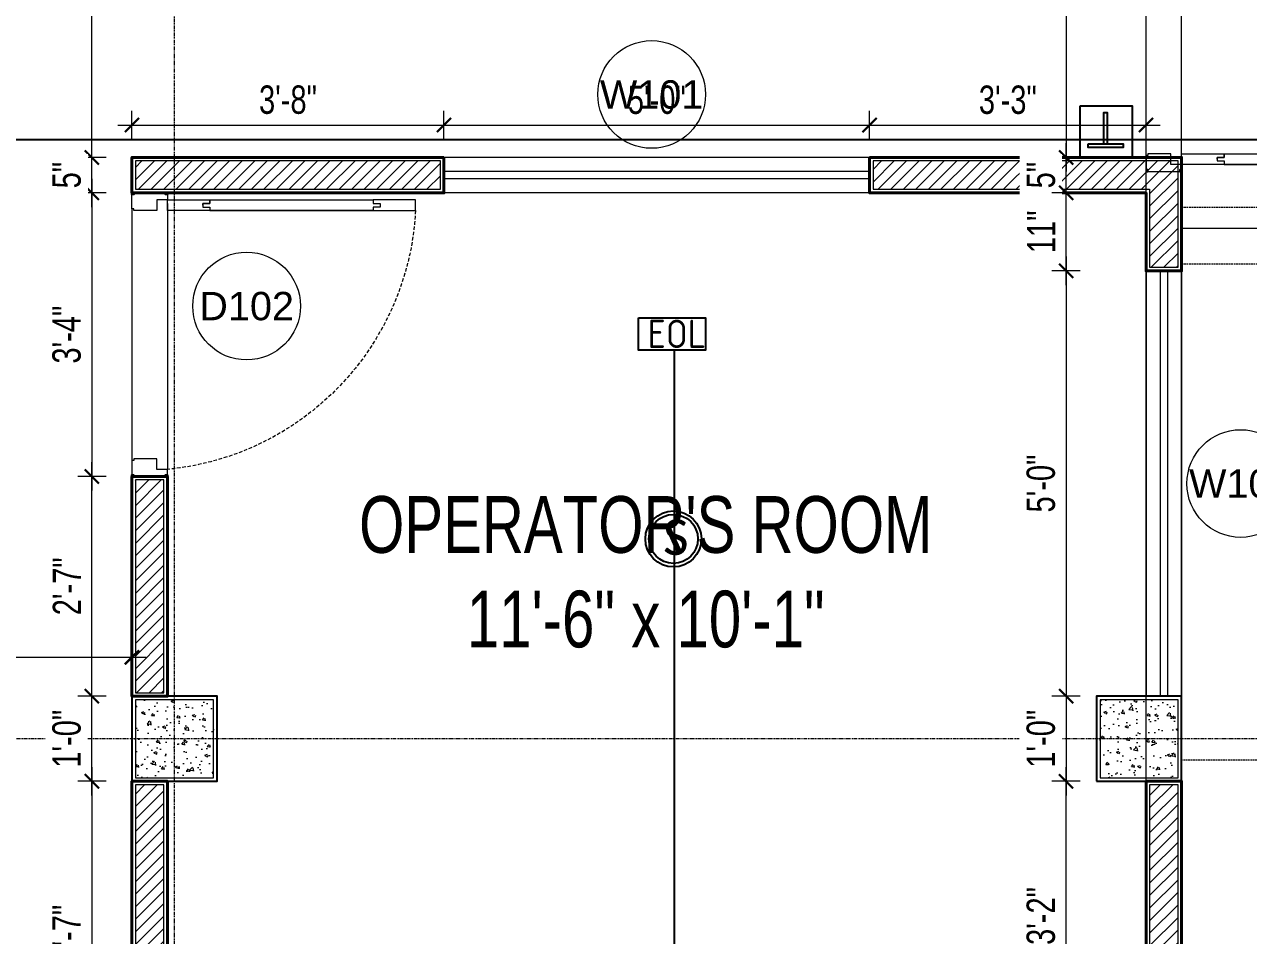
# Model space of a CAD drawing. Header units: inches. Extents: x 735 to 7643, y 526 to 1733.
# Drawn here: x 6906.1 to 7078.7, y 1105.3 to 1233.8 of the extents above; entities that cross this region are included whole.
import ezdxf
from ezdxf.enums import TextEntityAlignment as Align

# ---------------------------------------------------------------- set-up
doc = ezdxf.new("R2010")
doc.units = ezdxf.units.IN
doc.header["$MEASUREMENT"] = 0
for name, pattern in [('DASH', [0.35, 0.25, -0.1]), ('DASHED', [0.75, 0.5, -0.25]), ('PHANTOMX2', [5, 2.5, -0.5, 0.5, -0.5, 0.5, -0.5])]:
    doc.linetypes.add(name, pattern=pattern)
for name, color, linetype in [('COLLUM', 1, 'Continuous'), ('FREE-TEXT', 7, 'Continuous'), ('manual pull station', 1, 'Continuous'), ('smoke detector', 1, 'Continuous'), ('zone wiring', 5, 'Continuous')]:
    doc.layers.add(name, color=color, linetype=linetype)
for name, color, linetype, lineweight in [('dim-8', 18, 'Continuous', 15), ('Dimension', 22, 'Continuous', 13), ('DOOR', 115, 'Continuous', 15), ('Glass', 5, 'Continuous', 9), ('grid', 9, 'Continuous', 13), ('HACTH', 8, 'Continuous', 9), ('I-DOOR-IDEN-N', 7, 'Continuous', 15), ('Parapet', 6, 'Continuous', 15), ('Plaster Line', 5, 'Continuous', 15), ('Stair', 86, 'Continuous', 18), ('Sunshed', 5, 'Continuous', 15), ('wall 05', 3, 'Continuous', 40), ('WINDOW', 140, 'Continuous', 9)]:
    doc.layers.add(name, color=color, linetype=linetype, lineweight=lineweight)
doc.styles.add('Arial', font='arial.ttf')
doc.styles.get("Standard").update_dxf_attribs({"font": 'isocp3.shx'})
doc.styles.add('Swiss721', font='swisscl.ttf')
doc.dimstyles.new('DIM08', dxfattribs={"dimtxt": 8, "dimasz": 4, "dimexe": 4, "dimexo": 0, "dimgap": 3, "dimtad": 1, "dimdec": 1, "dimzin": 3, "dimdsep": 46, "dimlunit": 4, "dimtxsty": 'Swiss721', "dimblk": 'ARCHTICK', "dimcen": 0, "dimdle": 4, "dimclrd": 256, "dimclre": 256, "dimclrt": 256, "dimadec": 0, "dimazin": 0, "dimtfac": 1, "dimtdec": 1, "dimtofl": 0, "dimtmove": 0, "dimatfit": 3, "dimldrblk": 'ARCHTICK', "dimfxl": 4, "dimfxlon": 1, "dimtfill": 1, "dimtolj": 1, "dimtzin": 0, "dimlwd": 9, "dimlwe": 9, "dimarcsym": 0})
doc.dimstyles.get("Standard").update_dxf_attribs({"dimtxt": 2, "dimasz": 3, "dimexe": 2, "dimexo": 2, "dimgap": 1, "dimtad": 0, "dimtih": 1, "dimtoh": 1, "dimdec": 1, "dimzin": 0, "dimdsep": 46, "dimtxsty": 'Standard', "dimcen": 0, "dimclrd": 256, "dimclre": 256, "dimclrt": 256, "dimadec": 1, "dimazin": 0, "dimtfac": 1, "dimtdec": 1, "dimtofl": 0, "dimtmove": 0, "dimatfit": 3, "dimfxl": 1, "dimtolj": 1, "dimtzin": 0, "dimlwd": -1, "dimlwe": -1, "dimarcsym": 0})
pattern_1 = [(45, (-133166.8189, -170516.1327), (-0.8838834765, 0.8838834765), [])]

# ---------------------------------------------------------------- blocks, each defined once
blk = doc.blocks.new('A$C0AFB10A6')
at = {"layer": 'Defpoints'}
for points in [[(0.25, 72), (0.25, 71.75), (0, 71.75), (0, 72)], [(5, 72), (5, 71.75), (4.75, 71.75), (4.75, 72)], [(0.25, 0), (0.25, 0.25), (0, 0.25), (0, 0)], [(5, 0), (5, 0.25), (4.75, 0.25), (4.75, 0)]]:
    blk.add_lwpolyline(points, close=True, dxfattribs=at)
at = {"layer": 'DOOR'}
for points in [[(5, 71), (3.5, 71), (3.5, 69.5), (0.25, 69.5), (0.25, 69.75), (0, 69.75), (0, 71.75), (0.25, 71.75), (0.25, 72), (4.75, 72), (4.75, 71.75), (5, 71.75), (5, 71)], [(10, 70.25), (10, 70), (11, 70), (11, 69.5), (5, 69.5), (5, 71), (11, 71), (11, 70.5), (10, 70.5), (10, 70.25), (10, 70.5), (11, 70.5), (11, 71), (32, 71), (32, 70.5), (33, 70.5), (33, 70), (32, 70), (32, 69.5), (11, 69.5), (40, 69.5), (40, 70), (35.99, 70.5), (35.99, 71), (32, 71)], [(5, 1), (3.5, 1), (3.5, 2.5), (0.25, 2.5), (0.25, 2.25), (0, 2.25), (0, 0.25), (0.25, 0.25), (0.25, 0), (4.75, 0), (4.75, 0.25), (5, 0.25), (5, 1)], [(10, 1.75), (10, 1.5), (11, 1.5), (11, 1), (5, 1), (5, 2.5), (11, 2.5), (11, 2), (10, 2), (10, 1.75), (10, 2), (11, 2), (11, 2.5), (32, 2.5), (32, 2), (33, 2), (33, 1.5), (32, 1.5), (32, 1), (11, 1), (40, 1), (40, 1.5), (35.99, 2), (35.99, 2.5), (32, 2.5)]]:
    blk.add_lwpolyline(points, dxfattribs=at)
at = {"layer": 'DOOR', "linetype": 'DASHED', "lineweight": 0}
for centre, start, end in [((4.98, 71.06), 270.038, 357.4531), ((4.98, 0.94), 2.5469, 89.962)]:
    blk.add_arc(centre, 35.06, start, end, dxfattribs=at)
at = {"layer": 'HACTH', "lineweight": 0, "ltscale": 10}
for p, q in [((5, 1), (5, 71)), ((0, 1.03), (0, 69.75))]:
    blk.add_line(p, q, dxfattribs=at)
blk = doc.blocks.new('_ArchTick')
at = {"color": 0, "linetype": 'ByBlock', "const_width": 0.15}
blk.add_lwpolyline([(-0.5, -0.5), (0.5, 0.5)], dxfattribs=at)
blk = doc.blocks.new('*D293')
at = {"layer": 'Defpoints', "color": 0, "transparency": 16777216}
for p in [(7064.23, 1285.08), (7052.95, 1215.08), (7064.23, 1215.08)]:
    blk.add_point(p, dxfattribs=at)
at = {"layer": 'Dimension', "lineweight": 9, "transparency": 16777216}
for p, q in [((7052.95, 1287.08), (7052.95, 1213.08)), ((7054.95, 1285.08), (7050.95, 1285.08)), ((7054.95, 1215.08), (7050.95, 1215.08))]:
    blk.add_line(p, q, dxfattribs=at)
at = {"layer": 'Dimension', "lineweight": 9, "transparency": 16777216, "xscale": 2, "yscale": 2, "zscale": 2}
for p, rotation in [((7052.95, 1285.08), 90), ((7052.95, 1215.08), 270)]:
    blk.add_blockref('_ArchTick', p, dxfattribs=dict(at, rotation=rotation))
at = {"layer": 'Dimension', "transparency": 16777216, "insert": (7049.4, 1250.08), "char_height": 4, "attachment_point": 5, "rotation": 90, "style": 'Swiss721', "bg_fill": 3, "box_fill_scale": 1.25, "bg_fill_color": 256, "bg_fill_true_color": 13158600, "bg_fill_transparency": 0}
blk.add_mtext('\\A1;5\'-10"', dxfattribs=at)
blk = doc.blocks.new('*D294')
at = {"layer": 'Defpoints', "color": 0, "transparency": 16777216}
for p in [(7064.23, 1199.08), (7052.95, 1139.08), (7057.23, 1139.08)]:
    blk.add_point(p, dxfattribs=at)
at = {"layer": 'Dimension', "lineweight": 9, "transparency": 16777216}
for p, q in [((7052.95, 1201.08), (7052.95, 1137.08)), ((7054.95, 1199.08), (7050.95, 1199.08)), ((7054.95, 1139.08), (7050.95, 1139.08))]:
    blk.add_line(p, q, dxfattribs=at)
at = {"layer": 'Dimension', "lineweight": 9, "transparency": 16777216, "xscale": 2, "yscale": 2, "zscale": 2}
for p, rotation in [((7052.95, 1199.08), 90), ((7052.95, 1139.08), 270)]:
    blk.add_blockref('_ArchTick', p, dxfattribs=dict(at, rotation=rotation))
at = {"layer": 'Dimension', "transparency": 16777216, "insert": (7049.4, 1169.08), "char_height": 4, "attachment_point": 5, "rotation": 90, "style": 'Swiss721', "bg_fill": 3, "box_fill_scale": 1.25, "bg_fill_color": 256, "bg_fill_true_color": 13158600, "bg_fill_transparency": 0}
blk.add_mtext('\\A1;5\'-0"', dxfattribs=at)
blk = doc.blocks.new('*D295')
at = {"layer": 'Defpoints', "color": 0, "transparency": 16777216}
for p in [(7057.23, 1139.08), (7052.95, 1127.08), (7057.23, 1127.08)]:
    blk.add_point(p, dxfattribs=at)
at = {"layer": 'Dimension', "lineweight": 9, "transparency": 16777216}
for p, q in [((7052.95, 1141.08), (7052.95, 1125.08)), ((7054.95, 1139.08), (7050.95, 1139.08)), ((7054.95, 1127.08), (7050.95, 1127.08))]:
    blk.add_line(p, q, dxfattribs=at)
at = {"layer": 'Dimension', "lineweight": 9, "transparency": 16777216, "xscale": 2, "yscale": 2, "zscale": 2}
for p, rotation in [((7052.95, 1139.08), 90), ((7052.95, 1127.08), 270)]:
    blk.add_blockref('_ArchTick', p, dxfattribs=dict(at, rotation=rotation))
at = {"layer": 'Dimension', "transparency": 16777216, "insert": (7049.4, 1133.08), "char_height": 4, "attachment_point": 5, "rotation": 90, "style": 'Swiss721', "bg_fill": 3, "box_fill_scale": 1.25, "bg_fill_color": 256, "bg_fill_true_color": 13158600, "bg_fill_transparency": 0}
blk.add_mtext('\\A1;1\'-0"', dxfattribs=at)
blk = doc.blocks.new('*D304')
at = {"layer": 'Defpoints', "color": 0, "transparency": 16777216}
for p in [(6915.58, 1139.08), (6921.23, 1139.08), (6921.23, 1127.08)]:
    blk.add_point(p, dxfattribs=at)
at = {"layer": 'Dimension', "lineweight": 9, "transparency": 16777216}
for p, q in [((6915.58, 1125.08), (6915.58, 1141.08)), ((6917.58, 1139.08), (6913.58, 1139.08)), ((6917.58, 1127.08), (6913.58, 1127.08))]:
    blk.add_line(p, q, dxfattribs=at)
at = {"layer": 'Dimension', "lineweight": 9, "transparency": 16777216, "xscale": 2, "yscale": 2, "zscale": 2}
for p, rotation in [((6915.58, 1139.08), 90), ((6915.58, 1127.08), 270)]:
    blk.add_blockref('_ArchTick', p, dxfattribs=dict(at, rotation=rotation))
at = {"layer": 'Dimension', "transparency": 16777216, "insert": (6912.03, 1133.08), "char_height": 4, "attachment_point": 5, "rotation": 90, "style": 'Swiss721', "bg_fill": 3, "box_fill_scale": 1.25, "bg_fill_color": 256, "bg_fill_true_color": 13158600, "bg_fill_transparency": 0}
blk.add_mtext('\\A1;1\'-0"', dxfattribs=at)
blk = doc.blocks.new('*D305')
at = {"layer": 'Defpoints', "color": 0, "transparency": 16777216}
for p in [(6915.58, 1170.08), (6921.23, 1170.08), (6921.23, 1139.08)]:
    blk.add_point(p, dxfattribs=at)
at = {"layer": 'Dimension', "lineweight": 9, "transparency": 16777216}
for p, q in [((6915.58, 1137.08), (6915.58, 1172.08)), ((6917.58, 1170.08), (6913.58, 1170.08)), ((6917.58, 1139.08), (6913.58, 1139.08))]:
    blk.add_line(p, q, dxfattribs=at)
at = {"layer": 'Dimension', "lineweight": 9, "transparency": 16777216, "xscale": 2, "yscale": 2, "zscale": 2}
for p, rotation in [((6915.58, 1170.08), 90), ((6915.58, 1139.08), 270)]:
    blk.add_blockref('_ArchTick', p, dxfattribs=dict(at, rotation=rotation))
at = {"layer": 'Dimension', "transparency": 16777216, "insert": (6912.07, 1154.58), "char_height": 4, "attachment_point": 5, "rotation": 90, "style": 'Swiss721', "bg_fill": 3, "box_fill_scale": 1.25, "bg_fill_color": 256, "bg_fill_true_color": 13158600, "bg_fill_transparency": 0}
blk.add_mtext('\\A1;2\'-7"', dxfattribs=at)
blk = doc.blocks.new('*D306')
at = {"layer": 'Defpoints', "color": 0, "transparency": 16777216}
for p in [(6915.58, 1290.08), (6921.23, 1290.08), (6921.23, 1215.08)]:
    blk.add_point(p, dxfattribs=at)
at = {"layer": 'Dimension', "lineweight": 9, "transparency": 16777216}
for p, q in [((6915.58, 1213.08), (6915.58, 1292.08)), ((6917.58, 1290.08), (6913.58, 1290.08)), ((6917.58, 1215.08), (6913.58, 1215.08))]:
    blk.add_line(p, q, dxfattribs=at)
at = {"layer": 'Dimension', "lineweight": 9, "transparency": 16777216, "xscale": 2, "yscale": 2, "zscale": 2}
for p, rotation in [((6915.58, 1290.08), 90), ((6915.58, 1215.08), 270)]:
    blk.add_blockref('_ArchTick', p, dxfattribs=dict(at, rotation=rotation))
at = {"layer": 'Dimension', "transparency": 16777216, "insert": (6912.03, 1252.58), "char_height": 4, "attachment_point": 5, "rotation": 90, "style": 'Swiss721', "bg_fill": 3, "box_fill_scale": 1.25, "bg_fill_color": 256, "bg_fill_true_color": 13158600, "bg_fill_transparency": 0}
blk.add_mtext('\\A1;6\'-3"', dxfattribs=at)
blk = doc.blocks.new('A$C5AAA0143')
at = {"layer": 'Defpoints'}
for points in [[(-39.75, 5), (-40, 5), (-40, 4.75), (-39.75, 4.75)], [(0, 5), (-0.25, 5), (-0.25, 4.75), (0, 4.75)], [(-39.75, 0.25), (-40, 0.25), (-40, 0), (-39.75, 0)], [(0, 0.25), (-0.25, 0.25), (-0.25, 0), (0, 0)]]:
    blk.add_lwpolyline(points, close=True, dxfattribs=at)
at = {"layer": 'DOOR'}
for points in [[(-1.75, 10), (-2, 10), (-2, 11), (-2.5, 11), (-2.5, 5), (-1, 5), (-1, 11), (-1.5, 11), (-1.5, 10), (-1.75, 10), (-1.5, 10), (-1.5, 11), (-1, 11), (-1, 33.99), (-1.5, 33.99), (-1.5, 34.99), (-2, 34.99), (-2, 33.99), (-2.5, 33.99), (-2.5, 11), (-2.5, 39.99), (-1, 39.99), (-1, 33.99)], [(-39, 5), (-39, 3.5), (-37.5, 3.5), (-37.5, 0.25), (-37.75, 0.25), (-37.75, 0), (-39.75, 0), (-39.75, 0.25), (-40, 0.25), (-40, 4.75), (-39.75, 4.75), (-39.75, 5), (-39, 5)], [(-1, 5), (-1, 3.5), (-2.5, 3.5), (-2.5, 0.25), (-2.25, 0.25), (-2.25, 0), (-0.25, 0), (-0.25, 0.25), (0, 0.25), (0, 4.75), (-0.25, 4.75), (-0.25, 5), (-1, 5)]]:
    blk.add_lwpolyline(points, dxfattribs=at)
at = {"layer": 'DOOR', "linetype": 'DASHED', "lineweight": 0}
blk.add_arc((-0.49, 1.36), 38.68, 92.9729, 174.603, dxfattribs=at)
at = {"layer": 'HACTH', "lineweight": 0, "ltscale": 10}
for p, q in [((-1.5, 5), (-39, 5)), ((-2.25, 0), (-37.75, 0))]:
    blk.add_line(p, q, dxfattribs=at)
blk = doc.blocks.new('*D347')
at = {"layer": 'Defpoints', "color": 0, "transparency": 16777216}
for p in [(6921.23, 1127.08), (6915.58, 1084.08), (6921.23, 1084.08)]:
    blk.add_point(p, dxfattribs=at)
at = {"layer": 'Dimension', "lineweight": 9, "transparency": 16777216}
for p, q in [((6915.58, 1129.08), (6915.58, 1082.08)), ((6917.58, 1127.08), (6913.58, 1127.08)), ((6917.58, 1084.08), (6913.58, 1084.08))]:
    blk.add_line(p, q, dxfattribs=at)
at = {"layer": 'Dimension', "lineweight": 9, "transparency": 16777216, "xscale": 2, "yscale": 2, "zscale": 2}
for p, rotation in [((6915.58, 1127.08), 90), ((6915.58, 1084.08), 270)]:
    blk.add_blockref('_ArchTick', p, dxfattribs=dict(at, rotation=rotation))
at = {"layer": 'Dimension', "transparency": 16777216, "insert": (6912.03, 1105.58), "char_height": 4, "attachment_point": 5, "rotation": 90, "style": 'Swiss721', "bg_fill": 3, "box_fill_scale": 1.25, "bg_fill_color": 256, "bg_fill_true_color": 13158600, "bg_fill_transparency": 0}
blk.add_mtext('\\A1;3\'-7"', dxfattribs=at)
blk = doc.blocks.new('*D348')
at = {"layer": 'Defpoints', "color": 0, "transparency": 16777216}
for p in [(6921.23, 1210.08), (6915.58, 1170.08), (6921.23, 1170.08)]:
    blk.add_point(p, dxfattribs=at)
at = {"layer": 'Dimension', "lineweight": 9, "transparency": 16777216}
for p, q in [((6915.58, 1212.08), (6915.58, 1168.08)), ((6917.58, 1210.08), (6913.58, 1210.08)), ((6917.58, 1170.08), (6913.58, 1170.08))]:
    blk.add_line(p, q, dxfattribs=at)
at = {"layer": 'Dimension', "lineweight": 9, "transparency": 16777216, "xscale": 2, "yscale": 2, "zscale": 2}
for p, rotation in [((6915.58, 1210.08), 90), ((6915.58, 1170.08), 270)]:
    blk.add_blockref('_ArchTick', p, dxfattribs=dict(at, rotation=rotation))
at = {"layer": 'Dimension', "transparency": 16777216, "insert": (6912.03, 1190.08), "char_height": 4, "attachment_point": 5, "rotation": 90, "style": 'Swiss721', "bg_fill": 3, "box_fill_scale": 1.25, "bg_fill_color": 256, "bg_fill_true_color": 13158600, "bg_fill_transparency": 0}
blk.add_mtext('\\A1;3\'-4"', dxfattribs=at)
blk = doc.blocks.new('*D349')
at = {"layer": 'Defpoints', "color": 0, "transparency": 16777216}
for p in [(6921.23, 1215.08), (6921.23, 1210.08)]:
    blk.add_point(p, dxfattribs=at)
at = {"layer": 'Dimension', "lineweight": 9, "transparency": 16777216}
for p, q in [((6915.58, 1208.08), (6915.58, 1217.08)), ((6917.58, 1215.08), (6913.58, 1215.08)), ((6917.58, 1210.08), (6913.58, 1210.08))]:
    blk.add_line(p, q, dxfattribs=at)
at = {"layer": 'Dimension', "lineweight": 9, "transparency": 16777216, "xscale": 2, "yscale": 2, "zscale": 2}
for p, rotation in [((6915.58, 1215.08), 90), ((6915.58, 1210.08), 270)]:
    blk.add_blockref('_ArchTick', p, dxfattribs=dict(at, rotation=rotation))
at = {"layer": 'Dimension', "transparency": 16777216, "insert": (6912.04, 1212.58), "char_height": 4, "attachment_point": 5, "rotation": 90, "style": 'Swiss721', "bg_fill": 3, "box_fill_scale": 1.25, "bg_fill_color": 256, "bg_fill_true_color": 13158600, "bg_fill_transparency": 0}
blk.add_mtext('\\A1;5"', dxfattribs=at)
at = {"layer": 'Defpoints', "color": 0, "transparency": 16777216}
blk.add_point((6915.58, 1215.08), dxfattribs=at)
blk = doc.blocks.new('*D350')
at = {"layer": 'Defpoints', "color": 0, "transparency": 16777216}
for p in [(6965.23, 1219.65), (6921.23, 1215.08), (6965.23, 1215.08)]:
    blk.add_point(p, dxfattribs=at)
at = {"layer": 'Dimension', "lineweight": 9, "transparency": 16777216}
for p, q in [((6921.23, 1217.65), (6921.23, 1221.65)), ((6965.23, 1217.65), (6965.23, 1221.65)), ((6919.23, 1219.65), (6967.23, 1219.65))]:
    blk.add_line(p, q, dxfattribs=at)
at = {"layer": 'Dimension', "lineweight": 9, "transparency": 16777216, "xscale": 2, "yscale": 2, "zscale": 2, "rotation": 180}
blk.add_blockref('_ArchTick', (6921.23, 1219.65), dxfattribs=at)
at = {"layer": 'Dimension', "lineweight": 9, "transparency": 16777216, "xscale": 2, "yscale": 2, "zscale": 2}
blk.add_blockref('_ArchTick', (6965.23, 1219.65), dxfattribs=at)
at = {"layer": 'Dimension', "transparency": 16777216, "insert": (6943.23, 1223.2), "char_height": 4, "attachment_point": 5, "style": 'Swiss721', "bg_fill": 3, "box_fill_scale": 1.25, "bg_fill_color": 256, "bg_fill_true_color": 13158600, "bg_fill_transparency": 0}
blk.add_mtext('\\A1;3\'-8"', dxfattribs=at)
blk = doc.blocks.new('*D351')
at = {"layer": 'Defpoints', "color": 0, "transparency": 16777216}
for p in [(7025.23, 1219.65), (6965.23, 1215.08), (7025.23, 1215.08)]:
    blk.add_point(p, dxfattribs=at)
at = {"layer": 'Dimension', "lineweight": 9, "transparency": 16777216}
for p, q in [((6965.23, 1217.65), (6965.23, 1221.65)), ((7025.23, 1217.65), (7025.23, 1221.65)), ((6963.23, 1219.65), (7027.23, 1219.65))]:
    blk.add_line(p, q, dxfattribs=at)
at = {"layer": 'Dimension', "lineweight": 9, "transparency": 16777216, "xscale": 2, "yscale": 2, "zscale": 2, "rotation": 180}
blk.add_blockref('_ArchTick', (6965.23, 1219.65), dxfattribs=at)
at = {"layer": 'Dimension', "lineweight": 9, "transparency": 16777216, "xscale": 2, "yscale": 2, "zscale": 2}
blk.add_blockref('_ArchTick', (7025.23, 1219.65), dxfattribs=at)
at = {"layer": 'Dimension', "transparency": 16777216, "insert": (6995.23, 1223.19), "char_height": 4, "attachment_point": 5, "style": 'Swiss721', "bg_fill": 3, "box_fill_scale": 1.25, "bg_fill_color": 256, "bg_fill_true_color": 13158600, "bg_fill_transparency": 0}
blk.add_mtext('\\A1;5\'-0"', dxfattribs=at)
blk = doc.blocks.new('*D352')
at = {"layer": 'Defpoints', "color": 0, "transparency": 16777216}
for p in [(7064.23, 1219.65), (7025.23, 1215.08), (7064.23, 1216.12)]:
    blk.add_point(p, dxfattribs=at)
at = {"layer": 'Dimension', "lineweight": 9, "transparency": 16777216}
for p, q in [((7025.23, 1217.65), (7025.23, 1221.65)), ((7064.23, 1217.65), (7064.23, 1221.65)), ((7023.23, 1219.65), (7066.23, 1219.65))]:
    blk.add_line(p, q, dxfattribs=at)
at = {"layer": 'Dimension', "lineweight": 9, "transparency": 16777216, "xscale": 2, "yscale": 2, "zscale": 2, "rotation": 180}
blk.add_blockref('_ArchTick', (7025.23, 1219.65), dxfattribs=at)
at = {"layer": 'Dimension', "lineweight": 9, "transparency": 16777216, "xscale": 2, "yscale": 2, "zscale": 2}
blk.add_blockref('_ArchTick', (7064.23, 1219.65), dxfattribs=at)
at = {"layer": 'Dimension', "transparency": 16777216, "insert": (7044.73, 1223.19), "char_height": 4, "attachment_point": 5, "style": 'Swiss721', "bg_fill": 3, "box_fill_scale": 1.25, "bg_fill_color": 256, "bg_fill_true_color": 13158600, "bg_fill_transparency": 0}
blk.add_mtext('\\A1;3\'-3"', dxfattribs=at)
blk = doc.blocks.new('*D353')
at = {"layer": 'Defpoints', "color": 0, "transparency": 16777216}
for p in [(7062.12, 1215.08), (7064.23, 1210.08)]:
    blk.add_point(p, dxfattribs=at)
at = {"layer": 'Dimension', "lineweight": 9, "transparency": 16777216}
for p, q in [((7052.95, 1208.08), (7052.95, 1217.08)), ((7054.95, 1215.08), (7050.95, 1215.08)), ((7054.95, 1210.08), (7050.95, 1210.08))]:
    blk.add_line(p, q, dxfattribs=at)
at = {"layer": 'Dimension', "lineweight": 9, "transparency": 16777216, "xscale": 2, "yscale": 2, "zscale": 2}
for p, rotation in [((7052.95, 1215.08), 90), ((7052.95, 1210.08), 270)]:
    blk.add_blockref('_ArchTick', p, dxfattribs=dict(at, rotation=rotation))
at = {"layer": 'Dimension', "transparency": 16777216, "insert": (7049.41, 1212.58), "char_height": 4, "attachment_point": 5, "rotation": 90, "style": 'Swiss721', "bg_fill": 3, "box_fill_scale": 1.25, "bg_fill_color": 256, "bg_fill_true_color": 13158600, "bg_fill_transparency": 0}
blk.add_mtext('\\A1;5"', dxfattribs=at)
at = {"layer": 'Defpoints', "color": 0, "transparency": 16777216}
blk.add_point((7052.95, 1215.08), dxfattribs=at)
blk = doc.blocks.new('wall&door')
at = {"color": 0, "linetype": 'ByBlock', "lineweight": -2}
blk.add_circle((0, 0), 3.039, dxfattribs=at)
at = {"color": 0, "linetype": 'ByBlock', "lineweight": -2, "ltscale": 25.4, "style": 'Arial'}
blk.add_attdef('PT1', text='', height=1.6, dxfattribs=at).set_placement((0, 0), align=Align.MIDDLE_CENTER)
blk = doc.blocks.new('*D356')
at = {"layer": 'Defpoints', "color": 0, "transparency": 16777216}
for p in [(7052.95, 1210.08), (7064.23, 1210.08), (7064.23, 1199.08)]:
    blk.add_point(p, dxfattribs=at)
at = {"layer": 'Dimension', "lineweight": 9, "transparency": 16777216}
for p, q in [((7052.95, 1197.08), (7052.95, 1212.08)), ((7054.95, 1210.08), (7050.95, 1210.08)), ((7054.95, 1199.08), (7050.95, 1199.08))]:
    blk.add_line(p, q, dxfattribs=at)
at = {"layer": 'Dimension', "lineweight": 9, "transparency": 16777216, "xscale": 2, "yscale": 2, "zscale": 2}
for p, rotation in [((7052.95, 1210.08), 90), ((7052.95, 1199.08), 270)]:
    blk.add_blockref('_ArchTick', p, dxfattribs=dict(at, rotation=rotation))
at = {"layer": 'Dimension', "transparency": 16777216, "insert": (7049.45, 1204.58), "char_height": 4, "attachment_point": 5, "rotation": 90, "style": 'Swiss721', "bg_fill": 3, "box_fill_scale": 1.25, "bg_fill_color": 256, "bg_fill_true_color": 13158600, "bg_fill_transparency": 0}
blk.add_mtext('\\A1;11"', dxfattribs=at)
blk = doc.blocks.new('*D359')
at = {"layer": 'Defpoints', "color": 0, "transparency": 16777216}
for p in [(7052.95, 1127.08), (7064.23, 1127.08), (7064.23, 1089.08)]:
    blk.add_point(p, dxfattribs=at)
at = {"layer": 'Dimension', "lineweight": 9, "transparency": 16777216}
for p, q in [((7052.95, 1087.08), (7052.95, 1129.08)), ((7054.95, 1127.08), (7050.95, 1127.08)), ((7054.95, 1089.08), (7050.95, 1089.08))]:
    blk.add_line(p, q, dxfattribs=at)
at = {"layer": 'Dimension', "lineweight": 9, "transparency": 16777216, "xscale": 2, "yscale": 2, "zscale": 2}
for p, rotation in [((7052.95, 1127.08), 90), ((7052.95, 1089.08), 270)]:
    blk.add_blockref('_ArchTick', p, dxfattribs=dict(at, rotation=rotation))
at = {"layer": 'Dimension', "transparency": 16777216, "insert": (7049.4, 1108.08), "char_height": 4, "attachment_point": 5, "rotation": 90, "style": 'Swiss721', "bg_fill": 3, "box_fill_scale": 1.25, "bg_fill_color": 256, "bg_fill_true_color": 13158600, "bg_fill_transparency": 0}
blk.add_mtext('\\A1;3\'-2"', dxfattribs=at)
blk = doc.blocks.new('*D362')
at = {"layer": 'Defpoints', "color": 0, "transparency": 16777216}
for p in [(6921.23, 1144.58), (6760.23, 1142.12), (6921.23, 1142.12)]:
    blk.add_point(p, dxfattribs=at)
at = {"layer": 'Dimension', "lineweight": 9, "transparency": 16777216}
for p, q in [((6760.23, 1142.58), (6760.23, 1146.58)), ((6921.23, 1142.58), (6921.23, 1146.58)), ((6758.23, 1144.58), (6923.23, 1144.58))]:
    blk.add_line(p, q, dxfattribs=at)
at = {"layer": 'Dimension', "lineweight": 9, "transparency": 16777216, "xscale": 2, "yscale": 2, "zscale": 2, "rotation": 180}
blk.add_blockref('_ArchTick', (6760.23, 1144.58), dxfattribs=at)
at = {"layer": 'Dimension', "lineweight": 9, "transparency": 16777216, "xscale": 2, "yscale": 2, "zscale": 2}
blk.add_blockref('_ArchTick', (6921.23, 1144.58), dxfattribs=at)
at = {"layer": 'Dimension', "transparency": 16777216, "insert": (6840.73, 1148.13), "char_height": 4, "attachment_point": 5, "style": 'Swiss721', "bg_fill": 3, "box_fill_scale": 1.25, "bg_fill_color": 256, "bg_fill_true_color": 13158600, "bg_fill_transparency": 0}
blk.add_mtext('\\A1;13\'-5"', dxfattribs=at)
blk = doc.blocks.new('manual pull station')
at = {"layer": 'FREE-TEXT', "color": 1}
for points in [[(-402.22, 4159.67), (-394.89, 4159.67), (-394.89, 4152.42), (-402.22, 4152.42)], [(-398.95, 4154.34), (-398.37, 4154.34), (-398.37, 4158.72), (-398.95, 4158.72)], [(-401.12, 4154.34), (-396.18, 4154.34), (-396.18, 4153.81), (-401.12, 4153.81)]]:
    blk.add_lwpolyline(points, close=True, dxfattribs=at)
blk = doc.blocks.new('EOL')
at = {"layer": 'zone wiring', "color": 4}
blk.add_lwpolyline([(-410.51, 4145.39), (-401.03, 4145.39), (-401.03, 4140.79), (-410.51, 4140.79)], close=True, dxfattribs=at)
at = {"layer": 'zone wiring', "color": 4, "insert": (-409.22, 4145.11), "char_height": 4, "attachment_point": 1}
blk.add_mtext_dynamic_manual_height_columns('EOL', width=7.8869, gutter_width=1, heights=[0], dxfattribs=at)
blk = doc.blocks.new('smoke detector')
at = {"layer": 'smoke detector'}
for radius in [3.95, 3.45]:
    blk.add_circle((331.62, 4109.64), radius, dxfattribs=at)
at = {"layer": 'smoke detector', "insert": (330.17, 4112.38), "char_height": 5, "attachment_point": 1}
blk.add_mtext_dynamic_manual_height_columns('{\\fCalibri|b0|i0|c0|p34;S}', width=5, gutter_width=1, heights=[0], dxfattribs=at)
blk = doc.blocks.new('*D515')
at = {"layer": 'Defpoints', "color": 0, "transparency": 16777216}
for p in [(5953.8, 1387.63), (5952.18, 1210.86), (7146.97, 1199.91)]:
    blk.add_point(p, dxfattribs=at)
at = {"layer": 'FREE-TEXT', "transparency": 16777216}
for p, q in [((5952.2, 1212.86), (5953.82, 1389.63)), ((5956.8, 1387.6), (6527.72, 1382.37)), ((7145.59, 1376.7), (6574.67, 1381.94)), ((7146.99, 1201.91), (7148.61, 1378.67))]:
    blk.add_line(p, q, dxfattribs=at)
for points in [[(5956.81, 1388.1), (5956.8, 1387.1), (5953.8, 1387.63)], [(7145.59, 1377.2), (7145.58, 1376.2), (7148.59, 1376.67)]]:
    blk.add_solid(points, dxfattribs=at)
at = {"layer": 'FREE-TEXT', "transparency": 16777216, "insert": (6551.2, 1382.15), "char_height": 10, "attachment_point": 5, "rotation": 359.4745}
blk.add_mtext('\\A1;99\'-6.8"', dxfattribs=at)

msp = doc.modelspace()

# ---------------------------------------------------------------- hatches: boundary and pattern name
at = {"layer": 'HACTH', "lineweight": 0}
h = msp.add_hatch(dxfattribs=at)
h.set_pattern_fill('ANSI31', color=256, scale=10, style=0)
h.set_pattern_definition(pattern_1)
h.paths.add_polyline_path([(6925.73, 1169.58), (6921.73, 1169.58), (6921.73, 1139.58), (6925.73, 1139.58)])
h.paths.add_polyline_path([(6964.73, 1210.58), (6964.73, 1214.58), (6921.73, 1214.58), (6921.73, 1210.58)])
h.paths.add_polyline_path([(7064.73, 1210.58), (7064.73, 1199.58), (7068.73, 1199.58), (7068.73, 1214.58), (7025.73, 1214.58), (7025.73, 1210.58)])
h = msp.add_hatch(dxfattribs=at)
h.set_pattern_fill('AR-CONC', color=256, scale=0.5, style=0)
h.set_pattern_definition([(50, (-128498.9797, -171407.2456), (3.586300913, -0.313760675), [0.375, -4.125]), (355, (-128498.9797, -171407.2456), (-0.69375667, 3.76096067), [0.3, -3.3]), (100.4514, (-128498.681, -171407.2717), (2.89254691, 3.44719771), [0.31870095, -3.50571056]), (46.1842, (-128498.9797, -171406.2456), (5.33620524, -0.82759507), [0.5625, -6.1875]), (96.6356, (-128498.535, -171406.3145), (4.67331353, 4.87058935), [0.47805144, -5.258565]), (351.1842, (-128498.9797, -171406.2456), (4.67330973, 4.870593), [0.45, -4.95]), (21, (-128498.4797, -171406.4956), (2.98453526, -2.013094453), [0.375, -4.125]), (326, (-128498.4797, -171406.4956), (1.21657666, 3.625750225), [0.3, -3.3]), (71.4514, (-128498.231, -171406.6633), (4.201113143, 1.612652484), [0.31870095, -3.50571056]), (37.5, (-128498.9797, -171407.2456), (0.0607992766, 1.664469269), [0, -3.26, 0, -3.35, 0, -3.3125]), (7.5, (-128498.9797, -171407.2456), (1.315347687, 1.97205856), [0, -1.91, 0, -3.185, 0, -1.2625]), (327.5, (-128500.0947, -171407.2456), (2.669112181, -0.112774359), [0, -1.25, 0, -3.9, 0, -5.175]), (317.5, (-128500.5947, -171407.2456), (2.915930847, 0.500524912), [0, -1.625, 0, -2.59, 0, -3.675])])
h.paths.add_polyline_path([(6932.73, 1138.58), (6921.73, 1138.58), (6921.73, 1127.58), (6932.73, 1127.58)])
h = msp.add_hatch(dxfattribs=at)
h.set_pattern_fill('AR-CONC', color=256, scale=0.5, style=0)
h.set_pattern_definition([(50, (-128527.9797, -171407.2456), (3.586300913, -0.313760675), [0.375, -4.125]), (355, (-128527.9797, -171407.2456), (-0.69375667, 3.76096067), [0.3, -3.3]), (100.4514, (-128527.681, -171407.2717), (2.89254691, 3.44719771), [0.31870095, -3.50571056]), (46.1842, (-128527.9797, -171406.2456), (5.33620524, -0.82759507), [0.5625, -6.1875]), (96.6356, (-128527.535, -171406.3145), (4.67331353, 4.87058935), [0.47805144, -5.258565]), (351.1842, (-128527.9797, -171406.2456), (4.67330973, 4.870593), [0.45, -4.95]), (21, (-128527.4797, -171406.4956), (2.98453526, -2.013094453), [0.375, -4.125]), (326, (-128527.4797, -171406.4956), (1.21657666, 3.625750225), [0.3, -3.3]), (71.4514, (-128527.231, -171406.6633), (4.201113143, 1.612652484), [0.31870095, -3.50571056]), (37.5, (-128527.9797, -171407.2456), (0.0607992766, 1.664469269), [0, -3.26, 0, -3.35, 0, -3.3125]), (7.5, (-128527.9797, -171407.2456), (1.315347687, 1.97205856), [0, -1.91, 0, -3.185, 0, -1.2625]), (327.5, (-128529.0947, -171407.2456), (2.669112181, -0.112774359), [0, -1.25, 0, -3.9, 0, -5.175]), (317.5, (-128529.5947, -171407.2456), (2.915930847, 0.500524912), [0, -1.625, 0, -2.59, 0, -3.675])])
h.paths.add_polyline_path([(7057.73, 1127.58), (7068.73, 1127.58), (7068.73, 1138.58), (7057.73, 1138.58)])
h = msp.add_hatch(dxfattribs=at)
h.set_pattern_fill('ANSI31', color=256, scale=10, style=0)
h.set_pattern_definition(pattern_1)
h.paths.add_polyline_path([(6921.73, 986.58), (6925.73, 986.58), (6925.73, 1043.58), (6921.73, 1043.58)])
h.paths.add_polyline_path([(7068.73, 1126.58), (7064.73, 1126.58), (7064.73, 1088.58), (6925.73, 1088.58), (6925.73, 1126.58), (6921.73, 1126.58), (6921.73, 1084.58), (7064.73, 1084.58), (7064.73, 1065.58), (7068.73, 1065.58), (7068.73, 1075.58)])

# ---------------------------------------------------------------- linework, layer by layer
at = {"layer": 'COLLUM', "linetype": 'Continuous', "ltscale": 10}
for points in [[(6921.23, 1127.08), (6933.23, 1127.08), (6933.23, 1139.08), (6921.23, 1139.08)], [(7057.23, 1127.08), (7069.23, 1127.08), (7069.23, 1139.08), (7057.23, 1139.08)]]:
    msp.add_lwpolyline(points, close=True, dxfattribs=at)
at = {"layer": 'Glass'}
for points in [[(7025.23, 1213.08), (6965.23, 1213.08)], [(7025.23, 1212.08), (6965.23, 1212.08)], [(7066.23, 1199.08), (7066.23, 1139.08)], [(7067.23, 1199.08), (7067.23, 1139.08)]]:
    msp.add_lwpolyline(points, dxfattribs=at)
at = {"layer": 'grid', "linetype": 'PHANTOMX2', "ltscale": 0.2}
for points in [[(6927.23, 955.14), (6927.23, 1392.03)], [(7064.23, 955.14), (7064.23, 1392.03)], [(7064.23, 1127.08), (7064.23, 1208.08)], [(7114.46, 1133.08), (6238.65, 1133.08)]]:
    msp.add_lwpolyline(points, dxfattribs=at)
at = {"layer": 'Plaster Line'}
for points in [[(6925.73, 1169.58), (6921.73, 1169.58), (6921.73, 1139.58), (6925.73, 1139.58)], [(6921.73, 1127.58), (6932.73, 1127.58), (6932.73, 1138.58), (6921.73, 1138.58)], [(7057.73, 1127.58), (7068.73, 1127.58), (7068.73, 1138.58), (7057.73, 1138.58)]]:
    msp.add_lwpolyline(points, close=True, dxfattribs=at)
at = {"layer": 'Stair', "linetype": 'Continuous', "ltscale": 10}
for points in [[(7069.24, 1205.08), (7093.24, 1205.08), (7093.24, 1302.08), (7069.23, 1302.08)], [(7069.24, 1205.08), (7105.24, 1205.08), (7105.24, 1302.08), (7069.23, 1302.08)], [(7069.24, 1205.08), (7069.24, 1205.08), (7081.24, 1205.08), (7081.24, 1290.08), (7081.24, 1290.08), (7069.23, 1290.08)]]:
    msp.add_lwpolyline(points, dxfattribs=at)
at = {"layer": 'Sunshed', "linetype": 'DASH'}
for points in [[(7069.23, 1200.08), (7117.23, 1200.08), (7117.23, 1302.08), (7069.23, 1302.08)], [(7069.23, 1199.08), (7069.23, 1208.08), (7087.23, 1208.08), (7087.23, 1130.08), (7087.23, 1130.08), (7069.23, 1130.08), (7069.23, 1139.08)]]:
    msp.add_lwpolyline(points, dxfattribs=at)
at = {"layer": 'wall 05'}
msp.add_lwpolyline([(6926.23, 1170.08), (6921.23, 1170.08), (6921.23, 1139.08), (6926.23, 1139.08)], close=True, dxfattribs=at)
at = {"layer": 'WINDOW', "linetype": 'Continuous', "ltscale": 10}
for points in [[(7025.23, 1215.08), (6965.23, 1215.08)], [(7025.23, 1210.08), (6965.23, 1210.08)], [(7069.23, 1199.08), (7069.23, 1139.08)]]:
    msp.add_lwpolyline(points, dxfattribs=at)
at = {"layer": 'zone wiring', "color": 3}
msp.add_line((6997.71, 1041.9), (6997.71, 1187.87), dxfattribs=at)

# ---------------------------------------------------------------- block references
at = {"layer": 'HACTH', "lineweight": 0, "ltscale": 10}
msp.add_blockref('A$C0AFB10A6', (7064.23, 1213.08), dxfattribs=at)
at = {"layer": 'I-DOOR-IDEN-N'}
ref = msp.add_blockref('wall&door', (6937.4, 1194.11), dxfattribs=dict(at, xscale=2.5, yscale=2.5, zscale=2.5))
ref.add_attrib('PT1', 'D102', dxfattribs={"layer": '0', "color": 7, "linetype": 'ByBlock', "lineweight": -2, "ltscale": 25.4, "height": 4, "style": 'Arial'}).set_placement((6937.4, 1194.11), align=Align.MIDDLE_CENTER)
ref = msp.add_blockref('wall&door', (7077.58, 1169.08), dxfattribs=dict(at, xscale=2.5, yscale=2.5, zscale=2.5))
ref.add_attrib('PT1', 'W101', dxfattribs={"layer": '0', "color": 7, "linetype": 'ByBlock', "lineweight": -2, "ltscale": 25.4, "height": 4, "style": 'Arial'}).set_placement((7077.58, 1169.08), align=Align.MIDDLE_CENTER)
at = {"layer": 'smoke detector'}
msp.add_blockref('smoke detector', (6665.96, -2948.37), dxfattribs=at)
at = {"layer": 'zone wiring'}
msp.add_blockref('EOL', (7403.15, -2952.92), dxfattribs=at)

# ---------------------------------------------------------------- texts
at = {"layer": 'dim-8', "linetype": 'Continuous', "ltscale": 10, "insert": (6993.68, 1156.58), "char_height": 8, "attachment_point": 5, "style": 'Swiss721'}
msp.add_mtext('\\A1;OPERATOR\'S ROOM\\P11\'-6" x 10\'-1"', dxfattribs=at)

# ---------------------------------------------------------------- next in the draw order: dimensions: what is measured, and where the dimension line sits
at = {"layer": 'Dimension'}
for base, p1, p2, picture, middle in [((6915.58, 1290.08), (6921.23, 1215.08), (6921.23, 1290.08), '*D306', (6912.03, 1252.58)), ((7052.95, 1215.08), (7064.23, 1285.08), (7064.23, 1215.08), '*D293', (7049.4, 1250.08)), ((7052.95, 1139.08), (7064.23, 1199.08), (7057.23, 1139.08), '*D294', (7049.4, 1169.08)), ((6915.58, 1139.08), (6921.23, 1127.08), (6921.23, 1139.08), '*D304', (6912.03, 1133.08))]:
    dim = msp.add_linear_dim(base=base, p1=p1, p2=p2, angle=90, dimstyle='DIM08', override={"dimscale": 0.5, "dimarcsym": 2}, dxfattribs=at)
    dim.commit()
    dim.dimension.update_dxf_attribs({"geometry": picture, "text_midpoint": middle})

# ---------------------------------------------------------------- next in the draw order: linework, layer by layer
at = {"layer": 'Plaster Line'}
for points in [[(6964.73, 1214.58), (6921.73, 1214.58), (6921.73, 1210.58), (6964.73, 1210.58)], [(7025.73, 1214.58), (7025.73, 1210.58), (7064.73, 1210.58), (7064.73, 1199.58), (7068.73, 1199.58), (7068.73, 1214.58)]]:
    msp.add_lwpolyline(points, close=True, dxfattribs=at)
at = {"layer": 'wall 05'}
for points in [[(6965.23, 1215.08), (6921.23, 1215.08), (6921.23, 1210.08), (6965.23, 1210.08)], [(7025.23, 1215.08), (7025.23, 1210.08), (7064.23, 1210.08), (7064.23, 1199.08), (7069.23, 1199.08), (7069.23, 1215.08), (7025.23, 1215.08)]]:
    msp.add_lwpolyline(points, close=True, dxfattribs=at)
at = {"layer": 'WINDOW', "linetype": 'Continuous', "ltscale": 10}
msp.add_lwpolyline([(7064.23, 1199.08), (7064.23, 1139.08)], dxfattribs=at)

# ---------------------------------------------------------------- next in the draw order: dimensions: what is measured, and where the dimension line sits
at = {"layer": 'Dimension'}
for base, p1, p2, picture, middle in [((6915.58, 1170.08), (6921.23, 1139.08), (6921.23, 1170.08), '*D305', (6912.07, 1154.58)), ((7052.95, 1127.08), (7057.23, 1139.08), (7057.23, 1127.08), '*D295', (7049.4, 1133.08))]:
    dim = msp.add_linear_dim(base=base, p1=p1, p2=p2, angle=90, dimstyle='DIM08', override={"dimscale": 0.5, "dimarcsym": 2}, dxfattribs=at)
    dim.commit()
    dim.dimension.update_dxf_attribs({"geometry": picture, "text_midpoint": middle})

# ---------------------------------------------------------------- next in the draw order: linework, layer by layer
at = {"layer": 'Parapet'}
for points in [[(6261.23, 974.08), (7069.23, 974.08), (7069.23, 1367.08), (6982.23, 1367.08), (6982.23, 1302.08), (6261.23, 1302.08)], [(6266.23, 979.08), (7064.23, 979.08), (7064.23, 1362.08), (6987.23, 1362.08), (6987.23, 1297.08), (6266.23, 1297.08)]]:
    msp.add_lwpolyline(points, close=True, dxfattribs=at)
at = {"layer": 'Plaster Line'}
msp.add_lwpolyline([(7068.73, 1075.58), (7068.73, 1126.58), (7064.73, 1126.58), (7064.73, 1088.58), (6925.73, 1088.58), (6925.73, 1126.58), (6921.73, 1126.58), (6921.73, 1084.58), (7064.73, 1084.58), (7064.73, 1065.58), (7068.73, 1065.58), (7068.73, 1075.58)], dxfattribs=at)
at = {"layer": 'wall 05'}
msp.add_lwpolyline([(7069.23, 1075.08), (7069.23, 1065.08), (7064.23, 1065.08), (7064.23, 1084.08), (6921.23, 1084.08), (6921.23, 1127.08), (6926.23, 1127.08), (6926.23, 1089.08), (7064.23, 1089.08), (7064.23, 1127.08), (7069.23, 1127.08), (7069.23, 1075.08), (7069.23, 1075.08)], dxfattribs=at)

# ---------------------------------------------------------------- next in the draw order: block references
at = {"layer": 'DOOR', "lineweight": 0, "xscale": -1, "rotation": 270}
msp.add_blockref('A$C5AAA0143', (6921.23, 1210.08), dxfattribs=at)

# ---------------------------------------------------------------- next in the draw order: dimensions: what is measured, and where the dimension line sits
at = {"layer": 'Dimension'}
for base, p1, p2, picture, middle in [((6915.58, 1170.08), (6921.23, 1210.08), (6921.23, 1170.08), '*D348', (6912.03, 1190.08)), ((6915.58, 1084.08), (6921.23, 1127.08), (6921.23, 1084.08), '*D347', (6912.03, 1105.58))]:
    dim = msp.add_linear_dim(base=base, p1=p1, p2=p2, angle=270, dimstyle='DIM08', override={"dimscale": 0.5, "dimarcsym": 2}, dxfattribs=at)
    dim.commit()
    dim.dimension.update_dxf_attribs({"geometry": picture, "text_midpoint": middle})
dim = msp.add_linear_dim(base=(6921.23, 1144.58), p1=(6760.23, 1142.12), p2=(6921.23, 1142.12), dimstyle='DIM08', override={"dimscale": 0.5, "dimarcsym": 2}, dxfattribs=at)
dim.commit()
dim.dimension.update_dxf_attribs({"geometry": '*D362', "text_midpoint": (6840.73, 1148.13)})
dim = msp.add_linear_dim(base=(7052.95, 1127.08), p1=(7064.23, 1089.08), p2=(7064.23, 1127.08), angle=270, dimstyle='DIM08', override={"dimscale": 0.5, "dimarcsym": 2}, dxfattribs=at)
dim.commit()
dim.dimension.update_dxf_attribs({"geometry": '*D359', "text_midpoint": (7052.95, 1108.08), "dimtype": 160})

# ---------------------------------------------------------------- next in the draw order: dimensions: what is measured, and where the dimension line sits
dim = msp.add_linear_dim(base=(6915.58, 1215.08), p1=(6921.23, 1210.08), p2=(6921.23, 1215.08), angle=90, dimstyle='DIM08', override={"dimscale": 0.5, "dimarcsym": 2}, dxfattribs=at)
dim.commit()
dim.dimension.update_dxf_attribs({"geometry": '*D349', "text_midpoint": (6915.58, 1212.58), "dimtype": 160})

# ---------------------------------------------------------------- next in the draw order: dimensions: what is measured, and where the dimension line sits
dim = msp.add_linear_dim(base=(6965.23, 1219.65), p1=(6921.23, 1215.08), p2=(6965.23, 1215.08), dimstyle='DIM08', override={"dimscale": 0.5, "dimarcsym": 2}, dxfattribs=at)
dim.commit()
dim.dimension.update_dxf_attribs({"geometry": '*D350', "text_midpoint": (6943.23, 1223.2)})

# ---------------------------------------------------------------- next in the draw order: linework, layer by layer
at = {"layer": 'zone wiring', "color": 3}
msp.add_line((6755.35, 1217.59), (6919.38, 1217.59), dxfattribs=at)

# ---------------------------------------------------------------- next in the draw order: dimensions: what is measured, and where the dimension line sits
at = {"layer": 'Dimension'}
dim = msp.add_linear_dim(base=(7025.23, 1219.65), p1=(6965.23, 1215.08), p2=(7025.23, 1215.08), dimstyle='DIM08', override={"dimscale": 0.5, "dimarcsym": 2}, dxfattribs=at)
dim.commit()
dim.dimension.update_dxf_attribs({"geometry": '*D351', "text_midpoint": (6995.23, 1223.19)})

# ---------------------------------------------------------------- next in the draw order: block references
at = {"layer": 'I-DOOR-IDEN-N'}
ref = msp.add_blockref('wall&door', (6994.51, 1223.96), dxfattribs=dict(at, xscale=2.5, yscale=2.5, zscale=2.5))
ref.add_attrib('PT1', 'W101', dxfattribs={"layer": '0', "color": 7, "linetype": 'ByBlock', "lineweight": -2, "ltscale": 25.4, "height": 4, "style": 'Arial'}).set_placement((6994.51, 1223.96), align=Align.MIDDLE_CENTER)

# ---------------------------------------------------------------- next in the draw order: dimensions: what is measured, and where the dimension line sits
at = {"layer": 'Dimension'}
dim = msp.add_linear_dim(base=(7064.23, 1219.65), p1=(7025.23, 1215.08), p2=(7064.23, 1216.12), dimstyle='DIM08', override={"dimscale": 0.5, "dimarcsym": 2}, dxfattribs=at)
dim.commit()
dim.dimension.update_dxf_attribs({"geometry": '*D352', "text_midpoint": (7044.73, 1223.19)})

# ---------------------------------------------------------------- next in the draw order: dimensions: what is measured, and where the dimension line sits
dim = msp.add_linear_dim(base=(7052.95, 1215.08), p1=(7064.23, 1210.08), p2=(7062.12, 1215.08), angle=270, dimstyle='DIM08', override={"dimscale": 0.5, "dimarcsym": 2}, dxfattribs=at)
dim.commit()
dim.dimension.update_dxf_attribs({"geometry": '*D353', "text_midpoint": (7052.95, 1212.58), "dimtype": 160})

# ---------------------------------------------------------------- next in the draw order: linework, layer by layer
at = {"layer": 'zone wiring', "color": 3}
msp.add_line((6919.38, 1217.59), (7095.35, 1217.59), dxfattribs=at)

# ---------------------------------------------------------------- next in the draw order: block references
at = {"layer": 'manual pull station'}
msp.add_blockref('manual pull station', (7457.17, -2937.33), dxfattribs=at)

# ---------------------------------------------------------------- next in the draw order: dimensions: what is measured, and where the dimension line sits
at = {"layer": 'Dimension'}
dim = msp.add_linear_dim(base=(7052.95, 1210.08), p1=(7064.23, 1199.08), p2=(7064.23, 1210.08), angle=270, dimstyle='DIM08', override={"dimscale": 0.5, "dimarcsym": 2}, dxfattribs=at)
dim.commit()
dim.dimension.update_dxf_attribs({"geometry": '*D356', "text_midpoint": (7049.45, 1204.58)})

# ---------------------------------------------------------------- next in the draw order: dimensions: what is measured, and where the dimension line sits
at = {"layer": 'FREE-TEXT'}
dim = msp.add_aligned_dim(p1=(7146.97, 1199.91), p2=(5952.18, 1210.86), distance=-176.77, dimstyle='Standard', override={"dimtxt": 10, "dimtih": 0, "dimtoh": 0, "dimlunit": 3}, dxfattribs=at)
dim.commit()
dim.dimension.update_dxf_attribs({"geometry": '*D515', "text_midpoint": (6551.2, 1382.15)})

doc.saveas('drawing.dxf')
